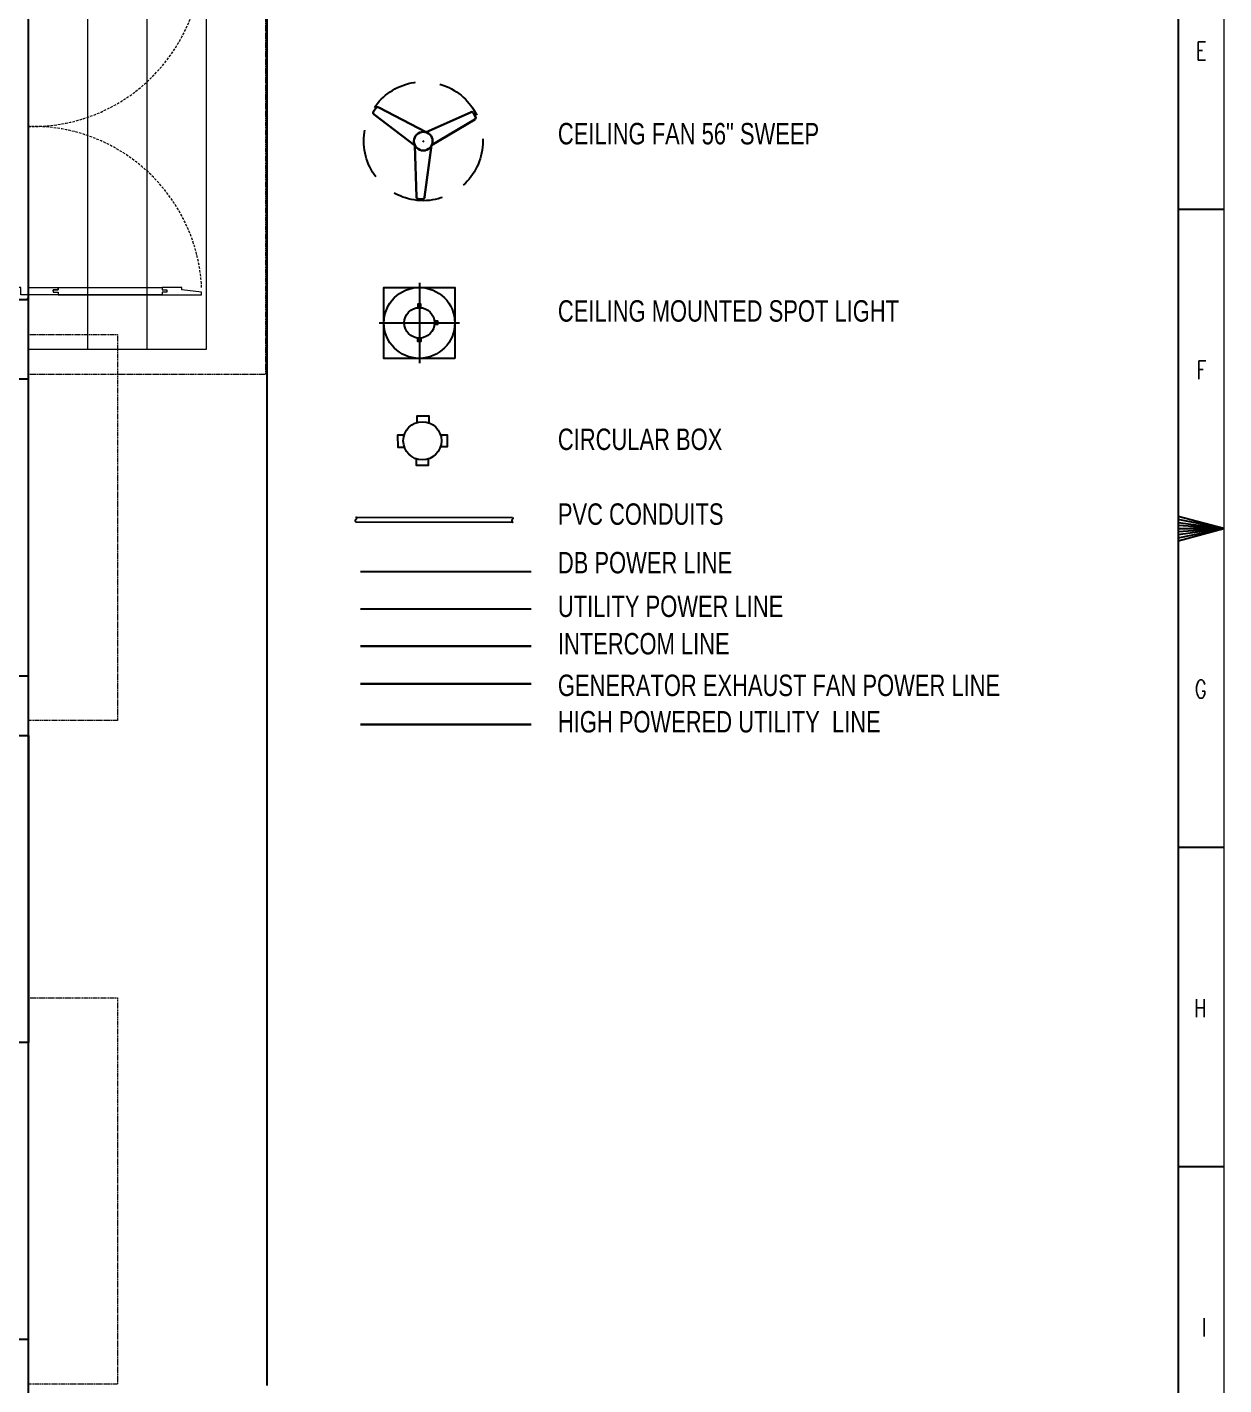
# Model space of a CAD drawing. Header units: inches. Extents: x 1078 to 5607, y 633 to 1543.
# Drawn here: x 1929.5 to 2171.3, y 964.7 to 1238.9 of the extents above; entities that cross this region are included whole.
import ezdxf

# ---------------------------------------------------------------- set-up
doc = ezdxf.new("R2010")
doc.units = ezdxf.units.IN
doc.header["$MEASUREMENT"] = 0
doc.linetypes.add('DASH', pattern=[0.35, 0.25, -0.1])
doc.linetypes.add('DASHED', pattern=[0.75, 0.5, -0.25])
doc.layers.get('Defpoints').update_dxf_attribs({"lineweight": 0})
for name, color, linetype in [('COLLUM', 1, 'Continuous'), ('Lights', 7, 'Continuous'), ('Sockets', 7, 'Continuous'), ('TEG BORDER', 7, 'Continuous'), ('wall 05', 3, 'Continuous')]:
    doc.layers.add(name, color=color, linetype=linetype)
for name, color, linetype, lineweight in [('DOOR', 115, 'Continuous', 15), ('E-CF-Ceiling-Fan', 42, 'Continuous', 30), ('HACTH', 8, 'Continuous', 9), ('Parapet', 6, 'Continuous', 15), ('Stair', 86, 'Continuous', 18), ('Sunshed', 5, 'Continuous', 15), ('WINDOW', 140, 'Continuous', 9)]:
    doc.layers.add(name, color=color, linetype=linetype, lineweight=lineweight)
doc.styles.add('Swiss721', font='swisscl.ttf')
doc.styles.add('TEG BORDER', font='txt_qlt.shx', dxfattribs={"width": 0.7, "bigfont": 'hztxt.shx'})

# ---------------------------------------------------------------- blocks, each defined once
blk = doc.blocks.new('A$C0AFB10A6')
at = {"layer": 'Defpoints'}
for points in [[(0.25, 72), (0.25, 71.75), (0, 71.75), (0, 72)], [(5, 72), (5, 71.75), (4.75, 71.75), (4.75, 72)], [(0.25, 2), (0.25, 2.25), (0, 2.25), (0, 2)], [(5, 2), (5, 2.25), (4.75, 2.25), (4.75, 2)]]:
    blk.add_lwpolyline(points, close=True, dxfattribs=at)
at = {"layer": 'DOOR'}
for points in [[(5, 71), (3.5, 71), (3.5, 69.5), (0.25, 69.5), (0.25, 69.75), (0, 69.75), (0, 71.75), (0.25, 71.75), (0.25, 72), (4.75, 72), (4.75, 71.75), (5, 71.75), (5, 71)], [(10, 70.25), (10, 70), (11, 70), (11, 69.5), (5, 69.5), (5, 71), (11, 71), (11, 70.5), (10, 70.5), (10, 70.25), (10, 70.5), (11, 70.5), (11, 71), (32, 71), (32, 70.5), (33, 70.5), (33, 70), (32, 70), (32, 69.5), (11, 69.5), (40, 69.5), (40, 70), (35.99, 70.5), (35.99, 71), (32, 71)], [(5, 3), (3.5, 3), (3.5, 4.5), (0.25, 4.5), (0.25, 4.25), (0, 4.25), (0, 2.25), (0.25, 2.25), (0.25, 2), (4.75, 2), (4.75, 2.25), (5, 2.25), (5, 3)], [(10, 3.75), (10, 3.5), (11, 3.5), (11, 3), (5, 3), (5, 4.5), (11, 4.5), (11, 4), (10, 4), (10, 3.75), (10, 4), (11, 4), (11, 4.5), (32, 4.5), (32, 4), (33, 4), (33, 3.5), (32, 3.5), (32, 3), (11, 3), (40, 3), (40, 3.5), (35.99, 4), (35.99, 4.5), (32, 4.5)]]:
    blk.add_lwpolyline(points, dxfattribs=at)
at = {"layer": 'DOOR', "linetype": 'DASHED', "lineweight": 0}
for centre, start, end in [((5.83, 71.2), 268.6039, 357.1539), ((5.83, 2.8), 2.8461, 91.3961)]:
    blk.add_arc(centre, 34.21, start, end, dxfattribs=at)
at = {"layer": 'HACTH', "lineweight": 0, "ltscale": 10}
for p, q in [((0, 3.03), (0, 69.75)), ((5, 3), (5, 71))]:
    blk.add_line(p, q, dxfattribs=at)
blk = doc.blocks.new('CF')
for p, q in [((-23.84, 14.22), (-22.76, 15.89)), ((1.35, 4.29), (-21.39, 16.19)), ((1.35, 4.29), (22.9, 13.97)), ((24.1, 13.48), (25.01, 11.71)), ((-4.07, -2.11), (-23.55, 12.84)), ((3.87, -1.9), (24.71, 10.43)), ((-4.07, -2.11), (-3.33, -26.62)), ((3.87, -1.9), (0.65, -26.82)), ((-0.39, -27.76), (-2.38, -27.66))]:
    blk.add_line(p, q)
for radius in [4.48, 0.0888]:
    blk.add_circle((0, 0), radius)
for centre, radius, start, end in [((-23.01, 13.68), 0.996, 147.13508, 237.13508), ((-21.93, 15.35), 0.996, 57.13508, 147.13508), ((23.21, 13.03), 0.996, 27.13508, 117.13508), ((24.09, 11.25), 1.03, 299.25484, 26.43573), ((-2.33, -26.67), 0.996, 177.13508, 267.13508), ((-0.34, -26.77), 0.996, 267.13508, 357.13508)]:
    blk.add_arc(centre, radius, start, end)
blk = doc.blocks.new('252 BORDER A2')
for p, q in [((594, 245), (589, 245)), ((589, 210), (594, 210)), ((592.75, 210), (590.25, 210)), ((594, 175), (589, 175)), ((594, 140), (589, 140))]:
    blk.add_line(p, q)
at = {"color": 5, "lineweight": 15}
blk.add_lwpolyline([(0, 420), (594, 420), (594, 0), (0, 0)], close=True, dxfattribs=at)
blk.add_lwpolyline([(5, 415), (589, 415), (589, 5), (5, 5)], close=True)
blk.add_lwpolyline([(594, 210), (589, 211.34), (589, 208.66), (594, 210), (589, 211), (589, 210.67), (594, 210), (589, 210.33), (589, 209.67), (594, 210), (589, 209.33), (589, 209), (594, 210)])
at = {"layer": 'TEG BORDER'}
blk.add_line((489, 116), (489, 415), dxfattribs=at)
at = {"char_height": 2, "width": 2, "attachment_point": 3, "style": 'TEG BORDER'}
for s, insert in [('E', (592.09, 263.39)), ('F', (592.09, 228.39)), ('G', (592.09, 193.39)), ('H', (592.09, 158.39)), ('I', (592.09, 123.39))]:
    blk.add_mtext(s, dxfattribs=dict(at, insert=insert))

msp = doc.modelspace()

# ---------------------------------------------------------------- linework, layer by layer
at = {"color": 1}
msp.add_line((1996.88, 1128.95), (2031.35, 1128.95), dxfattribs=at)
at = {"color": 3}
msp.add_line((1996.88, 1121.39), (2031.35, 1121.39), dxfattribs=at)
msp.add_line((1996.88, 1121.39), (2031.35, 1121.39), dxfattribs=at)
at = {"color": 6, "lineweight": 30}
msp.add_line((1996.88, 1113.83), (2031.35, 1113.83), dxfattribs=at)
msp.add_line((1996.88, 1113.83), (2031.35, 1113.83), dxfattribs=at)
at = {"color": 190, "lineweight": 30}
msp.add_line((1996.88, 1106.27), (2031.35, 1106.27), dxfattribs=at)
at = {"color": 190}
msp.add_line((1996.88, 1106.27), (2031.35, 1106.27), dxfattribs=at)
at = {"color": 4}
msp.add_line((1996.88, 1098.06), (2031.35, 1098.06), dxfattribs=at)
at = {"color": 4, "lineweight": 30}
msp.add_line((1996.88, 1098.06), (2031.35, 1098.06), dxfattribs=at)
for points in [[(2009.08, 1182.2), (2009.08, 1182.89), (2008.47, 1182.89), (2008.47, 1182.2)], [(2008.7, 1180.79), (2008.77, 1180.79)], [(2011.83, 1178.87), (2012.53, 1178.87), (2012.52, 1179.48), (2011.83, 1179.48)], [(2009.08, 1176.08), (2009.08, 1175.39), (2008.47, 1175.39), (2008.47, 1176.08)], [(2008.3, 1159.02), (2008.3, 1160.37), (2010.7, 1160.37), (2010.7, 1158.94)], [(2005.71, 1156.47), (2004.35, 1156.44), (2004.39, 1154.04), (2005.74, 1154.07)], [(2013.04, 1156.53), (2014.4, 1156.53), (2014.4, 1154.13), (2013.04, 1154.13)], [(2010.58, 1151.67), (2010.58, 1150.32), (2008.18, 1150.32), (2008.18, 1151.67)]]:
    msp.add_lwpolyline(points)
msp.add_lwpolyline([(2027.57, 1139.87, -0.56347), (2027.57, 1139.52, 0.380478), (2027.62, 1138.8), (1996, 1138.91, -0.456322), (1996, 1139.52, 0.605884), (1996, 1139.88)], format="xyb", close=True)
at = {"linetype": 'DASHED', "ltscale": 20}
msp.add_circle((2009.57, 1215.83), 12.01, dxfattribs=at)
for centre, radius in [((2008.77, 1179.14), 3.07), ((2009.38, 1155.33), 3.85)]:
    msp.add_circle(centre, radius)
at = {"layer": 'COLLUM', "linetype": 'Continuous', "ltscale": 10}
msp.add_lwpolyline([(1917.78, 1095.81), (1929.78, 1095.81), (1929.78, 1107.81), (1917.78, 1107.81)], close=True, dxfattribs=at)
at = {"layer": 'Lights', "color": 40}
for p, q in [((2008.77, 1187.25), (2008.77, 1171.03)), ((2000.66, 1179.14), (2016.88, 1179.14))]:
    msp.add_line(p, q, dxfattribs=at)
at = {"layer": 'Lights'}
msp.add_lwpolyline([(2015.93, 1171.98), (2001.62, 1171.98), (2001.62, 1186.3), (2015.93, 1186.3)], close=True, dxfattribs=at)
msp.add_circle((2008.77, 1179.14), 7.16, dxfattribs=at)
at = {"layer": 'Parapet', "color": 252, "lineweight": -3}
msp.add_lwpolyline([(1121.78, 942.81), (1929.78, 942.81), (1929.78, 1335.81), (1842.78, 1335.81), (1842.78, 1270.81), (1121.78, 1270.81)], close=True, dxfattribs=at)
at = {"layer": 'Stair', "linetype": 'Continuous', "ltscale": 10}
for points in [[(1929.79, 1173.81), (1953.79, 1173.81), (1953.79, 1270.81), (1929.78, 1270.81)], [(1929.79, 1173.81), (1965.79, 1173.81), (1965.79, 1270.81), (1929.78, 1270.81)], [(1929.79, 1173.81), (1929.79, 1173.81), (1941.79, 1173.81), (1941.79, 1258.81), (1941.79, 1258.81), (1929.78, 1258.81)]]:
    msp.add_lwpolyline(points, dxfattribs=at)
at = {"layer": 'Sunshed', "linetype": 'DASH'}
for points in [[(1929.78, 1168.81), (1977.78, 1168.81), (1977.78, 1270.81), (1929.78, 1270.81)], [(1929.78, 1167.81), (1929.78, 1176.81), (1947.78, 1176.81), (1947.78, 1098.81), (1947.78, 1098.81), (1929.78, 1098.81), (1929.78, 1107.81)], [(1929.78, 1033.81), (1929.78, 1042.81), (1947.78, 1042.81), (1947.78, 964.81), (1947.78, 964.81), (1929.78, 964.81), (1929.78, 973.81)]]:
    msp.add_lwpolyline(points, dxfattribs=at)
at = {"layer": 'wall 05'}
for points in [[(1885.78, 1183.81), (1885.78, 1178.81), (1924.78, 1178.81), (1924.78, 1167.81), (1929.78, 1167.81), (1929.78, 1183.81), (1885.78, 1183.81)], [(1929.78, 973.81), (1924.78, 973.81), (1924.78, 954.81), (1929.78, 954.81)]]:
    msp.add_lwpolyline(points, close=True, dxfattribs=at)
at = {"layer": 'wall 05', "color": 252, "lineweight": -3}
msp.add_lwpolyline([(1929.78, 1043.81), (1929.78, 1033.81), (1924.78, 1033.81), (1924.78, 1052.81), (1781.78, 1052.81), (1781.78, 1095.81), (1786.78, 1095.81), (1786.78, 1057.81), (1924.78, 1057.81), (1924.78, 1095.81), (1929.78, 1095.81), (1929.78, 1043.81), (1929.78, 1043.81)], dxfattribs=at)
at = {"layer": 'WINDOW', "linetype": 'Continuous', "ltscale": 10}
for points in [[(1929.78, 1167.81), (1929.78, 1107.81)], [(1929.78, 1033.81), (1929.78, 973.81)]]:
    msp.add_lwpolyline(points, dxfattribs=at)

# ---------------------------------------------------------------- block references
at = {"xscale": 1.8411, "yscale": 1.8411, "zscale": 1.8411}
msp.add_blockref('252 BORDER A2', (1077.7, 750.97), dxfattribs=at)
at = {"layer": 'E-CF-Ceiling-Fan', "lineweight": 0, "xscale": 0.4214416510993524, "yscale": 0.4214416510993524, "zscale": 0.4214416510956173}
msp.add_blockref('CF', (2009.57, 1215.83), dxfattribs=at)
at = {"layer": 'HACTH', "lineweight": 0, "ltscale": 10}
msp.add_blockref('A$C0AFB10A6', (1924.78, 1181.81), dxfattribs=at)

# ---------------------------------------------------------------- texts
at = {"layer": 'Sockets', "color": 0, "style": 'Swiss721'}
for s, p in [('CEILING FAN 56" SWEEP', (2036.76, 1215.19)), ('CEILING MOUNTED SPOT LIGHT', (2036.76, 1179.39)), ('CIRCULAR BOX', (2036.76, 1153.47)), ('PVC CONDUITS', (2036.76, 1138.36)), ('DB POWER LINE', (2036.76, 1128.56)), ('UTILITY POWER LINE', (2036.76, 1119.75)), ('INTERCOM LINE', (2036.76, 1112.19)), ('GENERATOR EXHAUST FAN POWER LINE', (2036.76, 1103.78)), ('HIGH POWERED UTILITY  LINE', (2036.76, 1096.42))]:
    msp.add_text(s, height=4.3221, dxfattribs=at).set_placement(p)

doc.saveas('drawing.dxf')
